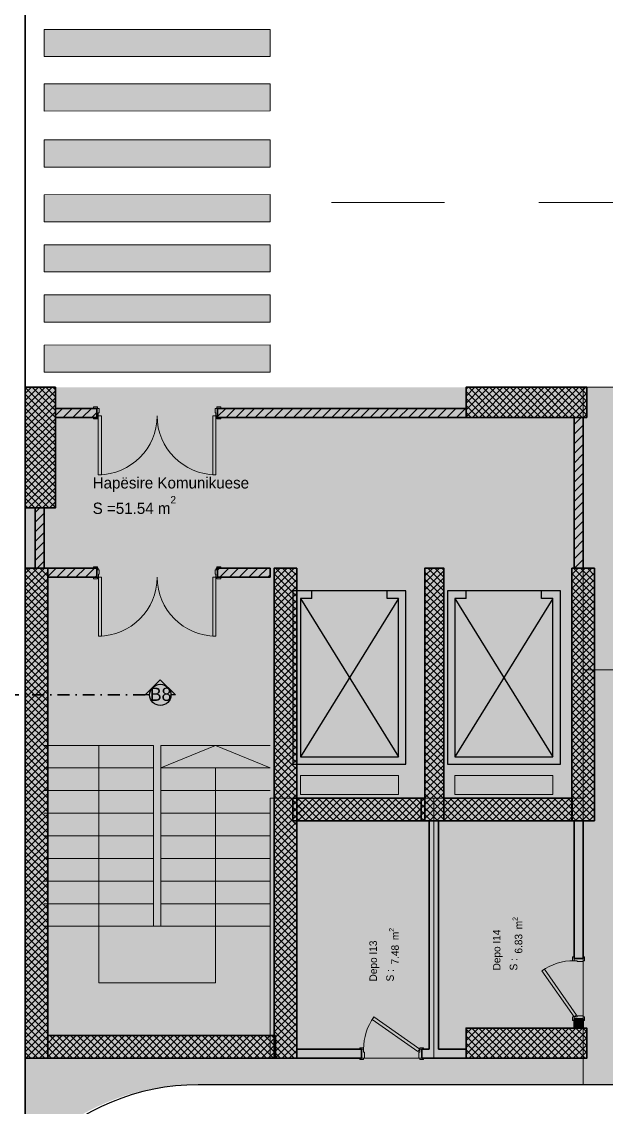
# Model space of a CAD drawing. Header units: millimetres. Extents: x 635850 to 824661, y -5878409 to -5774454.
# Drawn here: x 785758 to 793511, y -5807753 to -5793353 of the extents above; entities that cross this region are included whole.
import ezdxf
from ezdxf.enums import TextEntityAlignment as Align

# ---------------------------------------------------------------- set-up
doc = ezdxf.new("R2010")
doc.units = ezdxf.units.MM
doc.header["$MEASUREMENT"] = 0
doc.linetypes.add('A - Long Dashed', pattern=[2750, 1500, -1250])
doc.linetypes.add('Dot & Dashed', pattern=[335.138881, 158.75, -88.194444, 0, -88.194437])
for name, color, linetype in [('A - Ndertesa 9 test', 7, 'Continuous'), ('ARCHICAD Doors', 7, 'Continuous'), ('Marker - Section', 7, 'Continuous')]:
    doc.layers.add(name, color=color, linetype=linetype)
for name, color, linetype, lineweight in [('A - Ndertesa 9 test_Pen_No__1', 7, 'Continuous', 13), ('A - Ndertesa 9 test_Pen_No__101', 252, 'Continuous', 13), ('A - Ndertesa 9 test_Pen_No__11', 171, 'Continuous', 18), ('A - Ndertesa 9 test_Pen_No__22', 8, 'Continuous', 35), ('A - Ndertesa 9 test_Pen_No__42', 8, 'Continuous', 25), ('ARCHICAD Doors_Pen_No__142', 8, 'Continuous', 13), ('ARCHICAD Doors_Pen_No__22', 8, 'Continuous', 35), ('ARCHICAD Zone Stamps_Pen_No__101', 252, 'Continuous', 13)]:
    doc.layers.add(name, color=color, linetype=linetype, lineweight=lineweight)
for name, color, linetype, lineweight, true_color in [('A - Ndertesa 9 test_Pen_No__102', 7, 'Continuous', 13, 0xcccccc), ('A - Ndertesa 9 test_Pen_No__249', 7, 'Continuous', 13, 0xe8e8e8), ('A - Ndertesa 9 test_Pen_No__81', 7, 'Continuous', 20, 0x6a6a6a), ('A - Ndertesa 9 test_Pen_No__82', 7, 'Continuous', 20, 0xaaaaaa), ('A - Ndertesa 9 test_Pen_No__88', 7, 'Continuous', 20, 0xfd4435), ('A - Ndertesa 9 test_Pen_No__94', 7, 'Continuous', 13, 0xe4ad2c), ('ARCHICAD Doors_Pen_No__108', 7, 'Continuous', 13, 0xfd8379), ('Marker - Section_Pen_No__48', 7, 'Continuous', 25, 0xa80f02), ('Marker - Section_Pen_No__8', 7, 'Continuous', 35, 0xa80f02)]:
    doc.layers.add(name, color=color, linetype=linetype, lineweight=lineweight, true_color=true_color)
doc.styles.add('GENERATED_STYLE_1', font='GOTHIC.TTF')
pattern_1 = [(45, (664183.82, -5827429.525), (-63.63961, 63.63961), [])]
pattern_2 = [(45, (664183.82, -5827429.525), (-45.96194, 45.96194), []), (135, (664183.82, -5827429.525), (45.96194, 45.96194), [])]

# ---------------------------------------------------------------- blocks, each defined once
blk = doc.blocks.new('Parkingu I8__87', base_point=(794497, -5806128))
at = {"layer": 'A - Ndertesa 9 test_Pen_No__94', "linetype": 'Continuous', "lineweight": 0, "true_color": 0xffffff}
blk.add_hatch(color=7, dxfattribs=at).paths.add_polyline_path([(796029, -5801952), (793204, -5801952), (793204, -5807454), (796029, -5807454)])
at = {"layer": 'ARCHICAD Zone Stamps_Pen_No__101', "color": 252, "lineweight": 13, "insert": (794587, -5806418), "char_height": 150, "attachment_point": 1, "rotation": 90, "style": 'GENERATED_STYLE_1'}
blk.add_mtext('\\A1;{\\pql;\\pt0,5050;\\fCentury Gothic|b0|i0|c0|p34;15.54\\fCentury Gothic|b0|i0|c0|p34;\\A1{\\H.66x;\\S^  ;}\\fCentury Gothic|b0|i0|c0|p34; m\\fCentury Gothic|b0|i0|c0|p34;\\A1{\\H.66x;\\S2^  ;}}', dxfattribs=at)
at = {"layer": 'ARCHICAD Zone Stamps_Pen_No__101', "color": 252, "lineweight": 13, "style": 'GENERATED_STYLE_1'}
for tag, p in [('DUMMY_849', (794194, -5805557)), ('calculatedAreaCode', (794531, -5806755)), ('ROOM_NAME', (794194, -5806752))]:
    blk.add_attdef(tag, text='', height=150, rotation=90, dxfattribs=at).set_placement(p, align=Align.TOP_LEFT)
blk = doc.blocks.new('Parkingu I13__92', base_point=(796746, -5799133))
at = {"layer": 'A - Ndertesa 9 test_Pen_No__94', "linetype": 'Continuous', "lineweight": 0, "true_color": 0xffffff}
blk.add_hatch(color=7, dxfattribs=at).paths.add_polyline_path([(793204, -5801952), (799804, -5801952), (799804, -5798202), (793204, -5798202)])
at = {"layer": 'ARCHICAD Zone Stamps_Pen_No__101', "color": 252, "lineweight": 13, "insert": (796835, -5799380), "char_height": 150, "attachment_point": 1, "rotation": 90, "style": 'GENERATED_STYLE_1'}
blk.add_mtext('\\A1;{\\pql;\\pt0,5050;\\fCentury Gothic|b0|i0|c0|p34;24.75\\fCentury Gothic|b0|i0|c0|p34;\\A1{\\H.66x;\\S^  ;}\\fCentury Gothic|b0|i0|c0|p34; m\\fCentury Gothic|b0|i0|c0|p34;\\A1{\\H.66x;\\S2^  ;}}', dxfattribs=at)
at = {"layer": 'ARCHICAD Zone Stamps_Pen_No__101', "color": 252, "lineweight": 13, "style": 'GENERATED_STYLE_1'}
for tag, p in [('DUMMY_849', (796443, -5798519)), ('calculatedAreaCode', (796779, -5799803)), ('ROOM_NAME', (796443, -5799800))]:
    blk.add_attdef(tag, text='', height=150, rotation=90, dxfattribs=at).set_placement(p, align=Align.TOP_LEFT)
blk = doc.blocks.new('Depo I13__117', base_point=(790572, -5805705))
at = {"layer": 'A - Ndertesa 9 test_Pen_No__94', "linetype": 'Continuous', "lineweight": 0, "true_color": 0xffffff}
blk.add_hatch(color=7, dxfattribs=at).paths.add_polyline_path([(789054, -5807102), (791224, -5807102), (791224, -5803653), (789054, -5803653)])
at = {"layer": 'ARCHICAD Zone Stamps_Pen_No__101', "color": 252, "lineweight": 13, "insert": (790631, -5805859), "char_height": 100, "attachment_point": 1, "rotation": 90, "style": 'GENERATED_STYLE_1'}
blk.add_mtext('\\A1;{\\pql;\\pt0,5050;\\fCentury Gothic|b0|i0|c0|p34;7.48\\fCentury Gothic|b0|i0|c0|p34;\\A1{\\H.66x;\\S^  ;}\\fCentury Gothic|b0|i0|c0|p34; m\\fCentury Gothic|b0|i0|c0|p34;\\A1{\\H.66x;\\S2^  ;}}', dxfattribs=at)
at = {"layer": 'ARCHICAD Zone Stamps_Pen_No__101', "color": 252, "lineweight": 13, "style": 'GENERATED_STYLE_1'}
for tag, p in [('DUMMY_849', (790370, -5805363)), ('calculatedAreaCode', (790594, -5806084)), ('ROOM_NAME', (790370, -5806084))]:
    blk.add_attdef(tag, text='', height=100, rotation=90, dxfattribs=at).set_placement(p, align=Align.TOP_LEFT)
blk = doc.blocks.new('Depo I14__118', base_point=(792651, -5805682))
at = {"layer": 'A - Ndertesa 9 test_Pen_No__94', "linetype": 'Continuous', "lineweight": 0, "true_color": 0xffffff}
blk.add_hatch(color=7, dxfattribs=at).paths.add_polyline_path([(791224, -5807102), (793204, -5807102), (793204, -5803653), (791224, -5803653)])
at = {"layer": 'ARCHICAD Zone Stamps_Pen_No__101', "color": 252, "lineweight": 13, "insert": (792268, -5805714), "char_height": 100, "attachment_point": 1, "rotation": 90, "style": 'GENERATED_STYLE_1'}
blk.add_mtext('\\A1;{\\pql;\\pt0,5050;\\fCentury Gothic|b0|i0|c0|p34;6.83\\fCentury Gothic|b0|i0|c0|p34;\\A1{\\H.66x;\\S^  ;}\\fCentury Gothic|b0|i0|c0|p34; m\\fCentury Gothic|b0|i0|c0|p34;\\A1{\\H.66x;\\S2^  ;}}', dxfattribs=at)
at = {"layer": 'ARCHICAD Zone Stamps_Pen_No__101', "color": 252, "lineweight": 13, "style": 'GENERATED_STYLE_1'}
for tag, p in [('DUMMY_849', (792007, -5805218)), ('calculatedAreaCode', (792231, -5805938)), ('ROOM_NAME', (792007, -5805938))]:
    blk.add_attdef(tag, text='', height=100, rotation=90, dxfattribs=at).set_placement(p, align=Align.TOP_LEFT)
blk = doc.blocks.new('Slab_7', base_point=(785805, -5820250))
at = {"layer": 'A - Ndertesa 9 test_Pen_No__22', "color": 8, "linetype": 'Continuous', "lineweight": 35, "flags": 128}
blk.add_lwpolyline([(785805, -5820250), (785805, -5777848), (806004, -5776708), (808382, -5776709, -0.424657), (814554, -5782659), (814554, -5818983), (808604, -5819449), (807221, -5819557)], format="xyb", close=True, dxfattribs=at)
blk = doc.blocks.new('Wall_397', base_point=(786055, -5807102))
at = {"layer": 'A - Ndertesa 9 test_Pen_No__102', "linetype": 'Continuous', "lineweight": 0, "true_color": 0xcccccc}
blk.add_hatch(color=254, dxfattribs=at).paths.add_polyline_path([(786055, -5807102), (789054, -5807102), (789054, -5807102), (786105, -5807102), (786105, -5806852), (786105, -5807102), (786055, -5807102)])
at = {"layer": 'A - Ndertesa 9 test_Pen_No__22', "color": 8, "linetype": 'Continuous', "lineweight": 35, "flags": 128}
blk.add_lwpolyline([(786055, -5807102), (789054, -5807102)], dxfattribs=at)
blk = doc.blocks.new('Door 25_7')
at = {"layer": 'ARCHICAD Doors_Pen_No__142', "color": 8, "linetype": 'Continuous', "lineweight": 13}
for p, q in [((-260, 394), (-237, 427)), ((349, -33), (-260, 394)), ((-237, 427), (372, 0)), ((-372, 19), (-422, 19)), ((-422, 19), (-422, 0)), ((-422, 0), (-372, 0)), ((-372, 0), (-400, 0)), ((-400, 0), (-400, -120)), ((-372, 0), (-372, 19)), ((-372, -40), (-372, 0)), ((372, 0), (349, -33)), ((422, 19), (372, 19)), ((372, 19), (372, 0)), ((372, 0), (422, 0)), ((400, 0), (372, 0)), ((372, 0), (372, -40)), ((400, -120), (400, 0)), ((422, 0), (422, 19)), ((-372, -120), (-422, -120)), ((-422, -120), (-422, -139)), ((-422, -139), (-372, -139)), ((-400, -120), (-360, -120)), ((-360, -40), (-372, -40)), ((-372, -139), (-372, -120)), ((-360, -120), (-360, -40)), ((372, -40), (360, -40)), ((360, -40), (360, -120)), ((360, -120), (400, -120)), ((422, -120), (372, -120)), ((372, -120), (372, -139)), ((372, -139), (422, -139)), ((422, -139), (422, -120))]:
    blk.add_line(p, q, dxfattribs=at)
blk.add_arc((372, 0), 744, 145, 180, dxfattribs=at)
at = {"layer": 'ARCHICAD Doors_Pen_No__22', "color": 8, "linetype": 'Continuous', "lineweight": 35}
for p, q in [((-400, 0), (-422, 0)), ((-400, 0), (-422, 0)), ((-400, -120), (-400, 0)), ((-400, -120), (-400, 0)), ((400, -120), (400, 0)), ((400, -120), (400, 0)), ((400, 0), (422, 0)), ((400, 0), (422, 0)), ((-400, -120), (-422, -120)), ((-400, -120), (-422, -120)), ((400, -120), (422, -120)), ((400, -120), (422, -120))]:
    blk.add_line(p, q, dxfattribs=at)
blk = doc.blocks.new('Wall_401', base_point=(793204, -5803903))
at = {"layer": 'A - Ndertesa 9 test_Pen_No__102', "linetype": 'Continuous', "lineweight": 0, "true_color": 0xcccccc}
for points in [[(793204, -5803953), (793084, -5803953), (793084, -5805780), (793204, -5805780)], [(793084, -5806702), (793204, -5806702), (793204, -5806580), (793084, -5806580)]]:
    blk.add_hatch(color=254, dxfattribs=at).paths.add_polyline_path(points)
at = {"layer": 'A - Ndertesa 9 test_Pen_No__22', "color": 8, "linetype": 'Continuous', "lineweight": 35}
for p, q in [((793084, -5805780), (793084, -5805758)), ((793204, -5805780), (793084, -5805780)), ((793204, -5805780), (793204, -5805758)), ((793084, -5806580), (793084, -5806602)), ((793204, -5806580), (793084, -5806580)), ((793204, -5806580), (793204, -5806602))]:
    blk.add_line(p, q, dxfattribs=at)
at = {"layer": 'A - Ndertesa 9 test_Pen_No__22', "color": 8, "linetype": 'Continuous', "lineweight": 35, "flags": 128}
for points in [[(793084, -5803953), (793084, -5805780)], [(793204, -5805780), (793204, -5803953)], [(793084, -5806580), (793084, -5806702)], [(793204, -5806702), (793204, -5806580)], [(793204, -5807102), (793084, -5807102)]]:
    blk.add_lwpolyline(points, dxfattribs=at)
at = {"layer": 'ARCHICAD Doors', "color": 7, "linetype": 'Continuous', "lineweight": 13, "xscale": -1, "zscale": 1000, "rotation": 90}
blk.add_blockref('Door 25_7', (793084, -5806180), dxfattribs=at)
blk = doc.blocks.new('Wall_402', base_point=(793204, -5807102))
at = {"layer": 'A - Ndertesa 9 test_Pen_No__102', "linetype": 'Continuous', "lineweight": 0, "true_color": 0xcccccc}
for points in [[(789304, -5807102), (790264, -5807102), (790264, -5806982), (789405, -5806982), (789405, -5807102), (789304, -5807102)], [(791653, -5806982), (791064, -5806982), (791064, -5807102), (793084, -5807102), (791653, -5807102)]]:
    blk.add_hatch(color=254, dxfattribs=at).paths.add_polyline_path(points)
at = {"layer": 'A - Ndertesa 9 test_Pen_No__22', "color": 8, "linetype": 'Continuous', "lineweight": 35}
for p, q in [((790264, -5806982), (790242, -5806982)), ((790264, -5807102), (790264, -5806982)), ((791064, -5806982), (791086, -5806982)), ((791064, -5807102), (791064, -5806982)), ((790264, -5807102), (790242, -5807102)), ((791064, -5807102), (791086, -5807102))]:
    blk.add_line(p, q, dxfattribs=at)
at = {"layer": 'A - Ndertesa 9 test_Pen_No__22', "color": 8, "linetype": 'Continuous', "lineweight": 35, "flags": 128}
for points in [[(790264, -5806982), (789405, -5806982)], [(791164, -5806982), (791064, -5806982)], [(791653, -5806982), (791284, -5806982)], [(789304, -5807102), (789304, -5807102)], [(789304, -5807102), (790264, -5807102)], [(791064, -5807102), (793084, -5807102)]]:
    blk.add_lwpolyline(points, dxfattribs=at)
at = {"layer": 'ARCHICAD Doors', "color": 7, "linetype": 'Continuous', "lineweight": 13, "zscale": 1000, "rotation": 5.960907069587834e-05}
blk.add_blockref('Door 25_7', (790664, -5806982), dxfattribs=at)
blk = doc.blocks.new('Wall_403', base_point=(791164, -5807102))
at = {"layer": 'A - Ndertesa 9 test_Pen_No__102', "linetype": 'Continuous', "lineweight": 0, "true_color": 0xcccccc}
blk.add_hatch(color=254, dxfattribs=at).paths.add_polyline_path([(791284, -5803953), (791164, -5803953), (791164, -5806982), (791284, -5806982)])
at = {"layer": 'A - Ndertesa 9 test_Pen_No__22', "color": 8, "linetype": 'Continuous', "lineweight": 35, "flags": 128}
for points in [[(791164, -5803953), (791164, -5806982)], [(791284, -5806982), (791284, -5803953)]]:
    blk.add_lwpolyline(points, dxfattribs=at)
blk = doc.blocks.new('Wall_405', base_point=(786055, -5801052))
at = {"layer": 'A - Ndertesa 9 test_Pen_No__88', "linetype": 'Continuous', "lineweight": 20, "true_color": 0xfd4435}
h = blk.add_hatch(dxfattribs=at)
h.set_pattern_fill('Masonry_Block', color=20, style=0, pattern_type=2)
h.set_pattern_definition(pattern_1)
h.paths.add_polyline_path([(785935, -5799802), (785935, -5800602), (786055, -5800602), (786055, -5799802)])
at = {"layer": 'A - Ndertesa 9 test_Pen_No__22', "color": 8, "linetype": 'Continuous', "lineweight": 35, "flags": 128}
for points in [[(785935, -5799802), (785935, -5800602)], [(786055, -5800602), (786055, -5799802)]]:
    blk.add_lwpolyline(points, dxfattribs=at)
blk = doc.blocks.new('Metal Double Door 25_2')
at = {"layer": 'ARCHICAD Doors_Pen_No__108', "color": 11, "linetype": 'Continuous', "lineweight": 13, "true_color": 0xfd8379}
for p, q in [((-780, 780), (-780, 0)), ((-740, 780), (-780, 780)), ((-740, 0), (-740, 780)), ((740, 0), (740, 780)), ((740, 780), (780, 780)), ((780, 780), (780, 0)), ((-793, 39), (-843, 39)), ((-843, 39), (-843, 20)), ((-843, 20), (-793, 20)), ((-800, 20), (-843, 20)), ((-800, 20), (-843, 20)), ((-781, 20), (-800, 20)), ((-800, 20), (-800, 0)), ((-800, 0), (-800, 20)), ((-800, 0), (-800, 20)), ((-800, 0), (-781, 0)), ((-780, 0), (-800, 0)), ((-800, 0), (-800, -100)), ((-800, -100), (-800, 0)), ((-800, -100), (-800, 0)), ((-793, 20), (-793, 39)), ((-781, 0), (-781, 20)), ((-780, -40), (-780, 0)), ((-780, 0), (-740, 0)), ((780, 0), (740, 0)), ((800, 0), (780, 0)), ((780, 0), (780, -40)), ((800, 20), (781, 20)), ((781, 20), (781, 0)), ((781, 0), (800, 0)), ((843, 39), (793, 39)), ((793, 39), (793, 20)), ((793, 20), (843, 20)), ((800, 0), (800, 20)), ((800, 0), (800, 20)), ((800, 0), (800, 20)), ((800, 20), (843, 20)), ((800, 20), (843, 20)), ((800, -100), (800, 0)), ((800, -100), (800, 0)), ((800, -100), (800, 0)), ((843, 20), (843, 39)), ((-793, -100), (-843, -100)), ((-843, -100), (-843, -119)), ((-800, -100), (-843, -100)), ((-800, -100), (-843, -100)), ((-843, -119), (-793, -119)), ((-800, -100), (-768, -100)), ((-793, -119), (-793, -100)), ((-768, -40), (-780, -40)), ((-768, -100), (-768, -40)), ((780, -40), (768, -40)), ((768, -40), (768, -100)), ((768, -100), (800, -100)), ((843, -100), (793, -100)), ((793, -100), (793, -119)), ((793, -119), (843, -119)), ((800, -100), (843, -100)), ((800, -100), (843, -100)), ((843, -119), (843, -100))]:
    blk.add_line(p, q, dxfattribs=at)
for centre, start, end in [((-780, 0), 0, 90), ((780, 0), 90, 180)]:
    blk.add_arc(centre, 780, start, end, dxfattribs=at)
blk = doc.blocks.new('Wall_406', base_point=(786205, -5798602))
at = {"layer": 'A - Ndertesa 9 test_Pen_No__88', "linetype": 'Continuous', "lineweight": 20, "true_color": 0xfd4435}
h = blk.add_hatch(dxfattribs=at)
h.set_pattern_fill('Masonry_Block', color=20, style=0, pattern_type=2)
h.set_pattern_definition(pattern_1)
h.paths.add_polyline_path([(786205, -5798482), (786205, -5798602), (786754, -5798602), (786754, -5798482)])
h = blk.add_hatch(dxfattribs=at)
h.set_pattern_fill('Masonry_Block', color=20, style=0, pattern_type=2)
h.set_pattern_definition(pattern_1)
h.paths.add_polyline_path([(791653, -5798482), (788354, -5798482), (788354, -5798602), (791653, -5798602)])
at = {"layer": 'A - Ndertesa 9 test_Pen_No__22', "color": 8, "linetype": 'Continuous', "lineweight": 35}
for p, q in [((786754, -5798482), (786711, -5798482)), ((786754, -5798482), (786754, -5798582)), ((788354, -5798482), (788397, -5798482)), ((788354, -5798482), (788354, -5798582)), ((786754, -5798602), (786711, -5798602)), ((786754, -5798582), (786754, -5798602)), ((788354, -5798582), (788354, -5798602)), ((788354, -5798602), (788397, -5798602))]:
    blk.add_line(p, q, dxfattribs=at)
at = {"layer": 'A - Ndertesa 9 test_Pen_No__22', "color": 8, "linetype": 'Continuous', "lineweight": 35, "flags": 128}
for points in [[(786754, -5798482), (786205, -5798482)], [(791653, -5798482), (788354, -5798482)], [(786205, -5798602), (786754, -5798602)], [(788354, -5798602), (791653, -5798602)]]:
    blk.add_lwpolyline(points, dxfattribs=at)
at = {"layer": 'ARCHICAD Doors_Pen_No__108', "color": 11, "linetype": 'Continuous', "lineweight": 13, "true_color": 0xfd8379, "zscale": 1000, "rotation": 180}
blk.add_blockref('Metal Double Door 25_2', (787554, -5798582), dxfattribs=at)
blk = doc.blocks.new('Wall_407', base_point=(793204, -5800603))
at = {"layer": 'A - Ndertesa 9 test_Pen_No__88', "linetype": 'Continuous', "lineweight": 20, "true_color": 0xfd4435}
h = blk.add_hatch(dxfattribs=at)
h.set_pattern_fill('Masonry_Block', color=20, style=0, pattern_type=2)
h.set_pattern_definition(pattern_1)
h.paths.add_polyline_path([(793204, -5798602), (793084, -5798602), (793084, -5800603), (793204, -5800603)])
at = {"layer": 'A - Ndertesa 9 test_Pen_No__22', "color": 8, "linetype": 'Continuous', "lineweight": 35, "flags": 128}
for points in [[(793084, -5798602), (793084, -5800603)], [(793204, -5800603), (793204, -5798602)]]:
    blk.add_lwpolyline(points, dxfattribs=at)
blk = doc.blocks.new('Column_422', base_point=(786005, -5799002))
at = {"layer": 'A - Ndertesa 9 test_Pen_No__101', "linetype": 'Continuous', "lineweight": 13}
h = blk.add_hatch(dxfattribs=at)
h.set_pattern_fill('Concrete_Block', color=252, style=0, pattern_type=2)
h.set_pattern_definition(pattern_2)
h.paths.add_polyline_path([(785805, -5798202), (785805, -5799802), (786205, -5799802), (786205, -5798202)])
at = {"layer": 'A - Ndertesa 9 test_Pen_No__22', "color": 8, "linetype": 'Continuous', "lineweight": 35, "flags": 128}
blk.add_lwpolyline([(785805, -5798202), (786205, -5798202), (786205, -5799802), (785805, -5799802)], close=True, dxfattribs=at)
blk = doc.blocks.new('Column_423', base_point=(792453, -5798402))
at = {"layer": 'A - Ndertesa 9 test_Pen_No__101', "linetype": 'Continuous', "lineweight": 13}
h = blk.add_hatch(dxfattribs=at)
h.set_pattern_fill('Concrete_Block', color=252, style=0, pattern_type=2)
h.set_pattern_definition(pattern_2)
h.paths.add_polyline_path([(791653, -5798602), (793253, -5798602), (793253, -5798202), (791653, -5798202)])
at = {"layer": 'A - Ndertesa 9 test_Pen_No__22', "color": 8, "linetype": 'Continuous', "lineweight": 35, "flags": 128}
blk.add_lwpolyline([(791653, -5798602), (791653, -5798202), (793253, -5798202), (793253, -5798602)], close=True, dxfattribs=at)
blk = doc.blocks.new('Column_430', base_point=(792453, -5806902))
at = {"layer": 'A - Ndertesa 9 test_Pen_No__101', "linetype": 'Continuous', "lineweight": 13}
h = blk.add_hatch(dxfattribs=at)
h.set_pattern_fill('Concrete_Block', color=252, style=0, pattern_type=2)
h.set_pattern_definition(pattern_2)
h.paths.add_polyline_path([(791653, -5807102), (793253, -5807102), (793253, -5806702), (791653, -5806702)])
at = {"layer": 'A - Ndertesa 9 test_Pen_No__22', "color": 8, "linetype": 'Continuous', "lineweight": 35, "flags": 128}
blk.add_lwpolyline([(791653, -5807102), (791653, -5806702), (793253, -5806702), (793253, -5807102)], close=True, dxfattribs=at)
blk = doc.blocks.new('Column_455', base_point=(787614, -5806952))
at = {"layer": 'A - Ndertesa 9 test_Pen_No__101', "linetype": 'Continuous', "lineweight": 13}
h = blk.add_hatch(dxfattribs=at)
h.set_pattern_fill('Concrete_Block', color=252, style=0, pattern_type=2)
h.set_pattern_definition(pattern_2)
h.paths.add_polyline_path([(789123, -5807102), (789123, -5806802), (786105, -5806802), (786105, -5807102)])
at = {"layer": 'A - Ndertesa 9 test_Pen_No__22', "color": 8, "linetype": 'Continuous', "lineweight": 35, "flags": 128}
blk.add_lwpolyline([(789123, -5807102), (789123, -5806802), (786105, -5806802), (786105, -5807102)], close=True, dxfattribs=at)
blk = doc.blocks.new('Column_463', base_point=(786005, -5799002))
at = {"layer": 'A - Ndertesa 9 test_Pen_No__101', "linetype": 'Continuous', "lineweight": 13}
h = blk.add_hatch(dxfattribs=at)
h.set_pattern_fill('Concrete_Block', color=252, style=0, pattern_type=2)
h.set_pattern_definition(pattern_2)
h.paths.add_polyline_path([(785805, -5798202), (785805, -5799802), (786205, -5799802), (786205, -5798202)])
at = {"layer": 'A - Ndertesa 9 test_Pen_No__22', "color": 8, "linetype": 'Continuous', "lineweight": 35, "flags": 128}
blk.add_lwpolyline([(785805, -5798202), (786205, -5798202), (786205, -5799802), (785805, -5799802)], close=True, dxfattribs=at)
blk = doc.blocks.new('Column_465', base_point=(786005, -5799002))
at = {"layer": 'A - Ndertesa 9 test_Pen_No__101', "linetype": 'Continuous', "lineweight": 13}
h = blk.add_hatch(dxfattribs=at)
h.set_pattern_fill('Concrete_Block', color=252, style=0, pattern_type=2)
h.set_pattern_definition(pattern_2)
h.paths.add_polyline_path([(785805, -5798202), (785805, -5799802), (786205, -5799802), (786205, -5798202)])
at = {"layer": 'A - Ndertesa 9 test_Pen_No__22', "color": 8, "linetype": 'Continuous', "lineweight": 35, "flags": 128}
blk.add_lwpolyline([(785805, -5798202), (786205, -5798202), (786205, -5799802), (785805, -5799802)], close=True, dxfattribs=at)
blk = doc.blocks.new('Column_473', base_point=(793205, -5802278))
at = {"layer": 'A - Ndertesa 9 test_Pen_No__101', "linetype": 'Continuous', "lineweight": 13}
h = blk.add_hatch(dxfattribs=at)
h.set_pattern_fill('Concrete_Block', color=252, style=0, pattern_type=2)
h.set_pattern_definition(pattern_2)
h.paths.add_polyline_path([(793355, -5803953), (793355, -5800603), (793055, -5800603), (793055, -5803953)])
at = {"layer": 'A - Ndertesa 9 test_Pen_No__22', "color": 8, "linetype": 'Continuous', "lineweight": 35, "flags": 128}
blk.add_lwpolyline([(793355, -5803953), (793055, -5803953), (793055, -5800603), (793355, -5800603)], close=True, dxfattribs=at)
blk = doc.blocks.new('Metal Double Door 25_3')
at = {"layer": 'ARCHICAD Doors_Pen_No__108', "color": 11, "linetype": 'Continuous', "lineweight": 13, "true_color": 0xfd8379}
for p, q in [((-780, 780), (-780, 0)), ((-740, 780), (-780, 780)), ((-740, 0), (-740, 780)), ((740, 0), (740, 780)), ((740, 780), (780, 780)), ((780, 780), (780, 0)), ((-843, 0), (-843, 19)), ((-843, 19), (-793, 19)), ((-793, 0), (-843, 0)), ((-800, 0), (-843, 0)), ((-800, 0), (-843, 0)), ((-780, 0), (-800, 0)), ((-800, 0), (-800, -100)), ((-800, 0), (-800, -100)), ((-800, 0), (-800, -100)), ((-793, 19), (-793, 0)), ((-780, -40), (-780, 0)), ((-780, 0), (-740, 0)), ((780, 0), (740, 0)), ((800, 0), (780, 0)), ((780, 0), (780, -40)), ((793, 19), (843, 19)), ((793, 0), (793, 19)), ((843, 0), (793, 0)), ((800, -100), (800, 0)), ((800, 0), (800, -100)), ((800, 0), (800, -100)), ((800, 0), (843, 0)), ((800, 0), (843, 0)), ((843, 19), (843, 0)), ((-843, -139), (-843, -120)), ((-843, -120), (-793, -120)), ((-800, -120), (-843, -120)), ((-800, -120), (-843, -120)), ((-793, -139), (-843, -139)), ((-800, -120), (-800, -100)), ((-800, -100), (-781, -100)), ((-800, -100), (-768, -100)), ((-800, -100), (-800, -120)), ((-800, -100), (-800, -120)), ((-781, -120), (-800, -120)), ((-793, -120), (-793, -139)), ((-781, -100), (-781, -120)), ((-768, -40), (-780, -40)), ((-768, -100), (-768, -40)), ((780, -40), (768, -40)), ((768, -40), (768, -100)), ((768, -100), (800, -100)), ((781, -120), (781, -100)), ((781, -100), (800, -100)), ((800, -120), (781, -120)), ((793, -120), (843, -120)), ((793, -139), (793, -120)), ((843, -139), (793, -139)), ((800, -100), (800, -120)), ((800, -100), (800, -120)), ((800, -100), (800, -120)), ((800, -120), (843, -120)), ((800, -120), (843, -120)), ((843, -120), (843, -139))]:
    blk.add_line(p, q, dxfattribs=at)
for centre, start, end in [((-780, 0), 0, 90), ((780, 0), 90, 180)]:
    blk.add_arc(centre, 780, start, end, dxfattribs=at)
blk = doc.blocks.new('Wall_441', base_point=(789054, -5800602))
at = {"layer": 'A - Ndertesa 9 test_Pen_No__88', "linetype": 'Continuous', "lineweight": 20, "true_color": 0xfd4435}
h = blk.add_hatch(dxfattribs=at)
h.set_pattern_fill('Masonry_Block', color=20, style=0, pattern_type=2)
h.set_pattern_definition(pattern_1)
h.paths.add_polyline_path([(786105, -5800602), (786105, -5800722), (786754, -5800722), (786754, -5800602)])
h = blk.add_hatch(dxfattribs=at)
h.set_pattern_fill('Masonry_Block', color=20, style=0, pattern_type=2)
h.set_pattern_definition(pattern_1)
h.paths.add_polyline_path([(788354, -5800722), (789054, -5800722), (789054, -5800602), (788354, -5800602)])
at = {"layer": 'A - Ndertesa 9 test_Pen_No__22', "color": 8, "linetype": 'Continuous', "lineweight": 35}
for p, q in [((786754, -5800602), (786711, -5800602)), ((786754, -5800622), (786754, -5800602)), ((786754, -5800722), (786754, -5800622)), ((788354, -5800602), (788397, -5800602)), ((788354, -5800622), (788354, -5800602)), ((788354, -5800722), (788354, -5800622)), ((786754, -5800722), (786711, -5800722)), ((788354, -5800722), (788397, -5800722))]:
    blk.add_line(p, q, dxfattribs=at)
at = {"layer": 'A - Ndertesa 9 test_Pen_No__22', "color": 8, "linetype": 'Continuous', "lineweight": 35, "flags": 128}
for points in [[(786754, -5800602), (786105, -5800602)], [(789054, -5800602), (788354, -5800602)], [(789054, -5800722), (789054, -5800602)], [(786105, -5800722), (786754, -5800722)], [(788354, -5800722), (789054, -5800722)]]:
    blk.add_lwpolyline(points, dxfattribs=at)
at = {"layer": 'ARCHICAD Doors_Pen_No__108', "color": 11, "linetype": 'Continuous', "lineweight": 13, "true_color": 0xfd8379, "xscale": -1, "zscale": 1000, "rotation": 180}
blk.add_blockref('Metal Double Door 25_3', (787554, -5800722), dxfattribs=at)
blk = doc.blocks.new('Column_555', base_point=(785955, -5803852))
at = {"layer": 'A - Ndertesa 9 test_Pen_No__101', "linetype": 'Continuous', "lineweight": 13}
h = blk.add_hatch(dxfattribs=at)
h.set_pattern_fill('Concrete_Block', color=252, style=0, pattern_type=2)
h.set_pattern_definition(pattern_2)
h.paths.add_polyline_path([(786105, -5807102), (786105, -5800602), (785805, -5800602), (785805, -5807102)])
at = {"layer": 'A - Ndertesa 9 test_Pen_No__22', "color": 8, "linetype": 'Continuous', "lineweight": 35, "flags": 128}
blk.add_lwpolyline([(786105, -5807102), (785805, -5807102), (785805, -5800602), (786105, -5800602)], close=True, dxfattribs=at)
blk = doc.blocks.new('Column_556', base_point=(790204, -5803803))
at = {"layer": 'A - Ndertesa 9 test_Pen_No__101', "linetype": 'Continuous', "lineweight": 13}
h = blk.add_hatch(dxfattribs=at)
h.set_pattern_fill('Concrete_Block', color=252, style=0, pattern_type=2)
h.set_pattern_definition(pattern_2)
h.paths.add_polyline_path([(791054, -5803653), (789354, -5803653), (789354, -5803953), (791054, -5803953)])
at = {"layer": 'A - Ndertesa 9 test_Pen_No__22', "color": 8, "linetype": 'Continuous', "lineweight": 35, "flags": 128}
blk.add_lwpolyline([(791054, -5803653), (791054, -5803953), (789354, -5803953), (789354, -5803653)], close=True, dxfattribs=at)
blk = doc.blocks.new('Column_557', base_point=(785955, -5803852))
at = {"layer": 'A - Ndertesa 9 test_Pen_No__101', "linetype": 'Continuous', "lineweight": 13}
h = blk.add_hatch(dxfattribs=at)
h.set_pattern_fill('Concrete_Block', color=252, style=0, pattern_type=2)
h.set_pattern_definition(pattern_2)
h.paths.add_polyline_path([(786105, -5807102), (786105, -5800602), (785805, -5800602), (785805, -5807102)])
at = {"layer": 'A - Ndertesa 9 test_Pen_No__22', "color": 8, "linetype": 'Continuous', "lineweight": 35, "flags": 128}
blk.add_lwpolyline([(786105, -5807102), (785805, -5807102), (785805, -5800602), (786105, -5800602)], close=True, dxfattribs=at)
blk = doc.blocks.new('Column_558', base_point=(790255, -5803803))
at = {"layer": 'A - Ndertesa 9 test_Pen_No__101', "linetype": 'Continuous', "lineweight": 13}
h = blk.add_hatch(dxfattribs=at)
h.set_pattern_fill('Concrete_Block', color=252, style=0, pattern_type=2)
h.set_pattern_definition(pattern_2)
h.paths.add_polyline_path([(791105, -5803653), (789405, -5803653), (789405, -5803953), (791105, -5803953)])
at = {"layer": 'A - Ndertesa 9 test_Pen_No__22', "color": 8, "linetype": 'Continuous', "lineweight": 35, "flags": 128}
blk.add_lwpolyline([(791105, -5803653), (791105, -5803953), (789405, -5803953), (789405, -5803653)], close=True, dxfattribs=at)
blk = doc.blocks.new('Column_559', base_point=(789255, -5803852))
at = {"layer": 'A - Ndertesa 9 test_Pen_No__101', "linetype": 'Continuous', "lineweight": 13}
h = blk.add_hatch(dxfattribs=at)
h.set_pattern_fill('Concrete_Block', color=252, style=0, pattern_type=2)
h.set_pattern_definition(pattern_2)
h.paths.add_polyline_path([(789405, -5807102), (789405, -5800602), (789105, -5800602), (789105, -5807102)])
at = {"layer": 'A - Ndertesa 9 test_Pen_No__22', "color": 8, "linetype": 'Continuous', "lineweight": 35, "flags": 128}
blk.add_lwpolyline([(789405, -5807102), (789105, -5807102), (789105, -5800602), (789405, -5800602)], close=True, dxfattribs=at)
blk = doc.blocks.new('Column_560', base_point=(791230, -5802278))
at = {"layer": 'A - Ndertesa 9 test_Pen_No__101', "linetype": 'Continuous', "lineweight": 13}
h = blk.add_hatch(dxfattribs=at)
h.set_pattern_fill('Concrete_Block', color=252, style=0, pattern_type=2)
h.set_pattern_definition(pattern_2)
h.paths.add_polyline_path([(791355, -5803953), (791355, -5800602), (791105, -5800602), (791105, -5803953)])
at = {"layer": 'A - Ndertesa 9 test_Pen_No__22', "color": 8, "linetype": 'Continuous', "lineweight": 35, "flags": 128}
blk.add_lwpolyline([(791355, -5803953), (791105, -5803953), (791105, -5800602), (791355, -5800602)], close=True, dxfattribs=at)
blk = doc.blocks.new('Column_561', base_point=(792207, -5803803))
at = {"layer": 'A - Ndertesa 9 test_Pen_No__101', "linetype": 'Continuous', "lineweight": 13}
h = blk.add_hatch(dxfattribs=at)
h.set_pattern_fill('Concrete_Block', color=252, style=0, pattern_type=2)
h.set_pattern_definition(pattern_2)
h.paths.add_polyline_path([(791355, -5803953), (793060, -5803953), (793060, -5803653), (791355, -5803653)])
at = {"layer": 'A - Ndertesa 9 test_Pen_No__22', "color": 8, "linetype": 'Continuous', "lineweight": 35, "flags": 128}
blk.add_lwpolyline([(791355, -5803953), (791355, -5803653), (793060, -5803653), (793060, -5803953)], close=True, dxfattribs=at)
blk = doc.blocks.new('Cutting Plane_15', base_point=(787596, -5802282))
at = {"layer": 'Marker - Section_Pen_No__48', "color": 14, "linetype": 'Continuous', "lineweight": 25, "true_color": 0xa80f02}
for p, q in [((787396, -5802282), (787596, -5802082)), ((787596, -5802082), (787796, -5802282)), ((787454, -5802282), (787396, -5802282)), ((787796, -5802282), (787737, -5802282))]:
    blk.add_line(p, q, dxfattribs=at)
blk.add_circle((787596, -5802282), 141, dxfattribs=at)
at = {"layer": 'Marker - Section_Pen_No__8', "color": 14, "linetype": 'Dot & Dashed', "lineweight": 35, "true_color": 0xa80f02}
blk.add_line((787396, -5802282), (749757, -5802282), dxfattribs=at)
at = {"layer": 'Marker - Section_Pen_No__48', "color": 14, "lineweight": 25, "true_color": 0xa80f02, "insert": (787457, -5802364), "char_height": 175, "attachment_point": 7, "style": 'GENERATED_STYLE_1'}
blk.add_mtext('\\A1;{\\pql;\\pt0;\\fCentury Gothic|b0|i0|c0|p34;B8}', dxfattribs=at)

msp = doc.modelspace()

# ---------------------------------------------------------------- hatches: boundary and pattern name
at = {"layer": 'A - Ndertesa 9 test_Pen_No__1', "linetype": 'Continuous', "lineweight": 0, "true_color": 0xffffff}
for points in [[(786053.6, -5793816.8), (789053.6, -5793816.1), (789053.6, -5793455.5), (786053.6, -5793456.2)], [(786053.7, -5794538), (789053.8, -5794537.3), (789053.6, -5794176.7), (786053.7, -5794177.4)], [(786053.8, -5795282.4), (789053.9, -5795281.6), (789053.9, -5794921.2), (786053.7, -5794921.8)], [(786053.8, -5796008.7), (789054.2, -5796008.1), (789054.1, -5795647.4), (786053.8, -5795648.2)], [(786053.9, -5796673.2), (789054.4, -5796672.6), (789054.3, -5796311.9), (786053.9, -5796312.7)], [(786054, -5797337.7), (789054.5, -5797337.1), (789054.4, -5796976.4), (786053.9, -5796977.2)], [(786054.1, -5798002.2), (789054.6, -5798001.6), (789054.5, -5797641), (786054, -5797641.7)]]:
    msp.add_hatch(color=7, dxfattribs=at).paths.add_polyline_path(points)
at = {"layer": 'A - Ndertesa 9 test_Pen_No__101', "linetype": 'Continuous', "lineweight": 0, "true_color": 0xe5e5e5}
for points in [[(790754.2, -5803353.1), (789454.2, -5803353.1), (789454.2, -5803603.1), (790754.2, -5803603.1)], [(792804.2, -5803353.1), (791504.2, -5803353.1), (791504.2, -5803603.1), (792804.2, -5803603.1)]]:
    msp.add_hatch(color=254, dxfattribs=at).paths.add_polyline_path(points)
at = {"layer": 'A - Ndertesa 9 test_Pen_No__102', "linetype": 'Continuous', "lineweight": 0, "true_color": 0x333333}
for points in [[(785805, -5807102.2), (785805, -5808452.2), (785924.8, -5808332.5, -0.1989124), (788046.1, -5807453.8), (788127.2, -5807453.8), (793204.2, -5807453.8), (799504.2, -5807453.8, 0.4142136), (799804.2, -5807153.8), (799804.2, -5798202.2), (793204.2, -5798202.2), (793204.2, -5803903.2), (789304.2, -5803903.2), (789304.2, -5803903.2), (789304.2, -5807102.2), (788127.2, -5807102.2)], [(793204.2, -5798202.2), (785805, -5798202.2), (785805, -5807102.3), (789054.2, -5807102.2), (789054.2, -5803653.1), (793204.2, -5803653.2)]]:
    msp.add_hatch(color=250, dxfattribs=at).paths.add_polyline_path(points)

# ---------------------------------------------------------------- linework, layer by layer
at = {"layer": 'A - Ndertesa 9 test', "color": 7, "linetype": 'Continuous', "lineweight": 0, "true_color": 0xffffff, "flags": 128}
for points in [[(793204.2, -5801952.2), (799804.2, -5801952.2), (799804.2, -5798202.2), (793204.2, -5798202.2)], [(796029.2, -5801952.2), (793204.2, -5801952.2), (793204.2, -5807453.8), (796029.2, -5807453.8)], [(789054.2, -5807102.2), (791224.2, -5807102.2), (791224.2, -5803653.1), (789054.2, -5803653.1)], [(791224.2, -5807102.2), (793204.2, -5807102.2), (793204.2, -5803653.2), (791224.2, -5803653.2)]]:
    msp.add_lwpolyline(points, close=True, dxfattribs=at)
at = {"layer": 'A - Ndertesa 9 test_Pen_No__101', "color": 252, "linetype": 'Continuous', "lineweight": 13, "flags": 128}
for points in [[(790754.2, -5803353.1), (789454.2, -5803353.1), (789454.2, -5803603.1), (790754.2, -5803603.1)], [(792804.2, -5803353.1), (791504.2, -5803353.1), (791504.2, -5803603.1), (792804.2, -5803603.1)]]:
    msp.add_lwpolyline(points, close=True, dxfattribs=at)
at = {"layer": 'A - Ndertesa 9 test_Pen_No__102', "color": 254, "linetype": 'Continuous', "lineweight": 13, "true_color": 0xcccccc, "flags": 128}
for points in [[(786053.6, -5793816.8), (789053.6, -5793816.1), (789053.6, -5793455.5), (786053.6, -5793456.2)], [(786053.7, -5794538), (789053.8, -5794537.3), (789053.6, -5794176.7), (786053.7, -5794177.4)], [(786053.8, -5795282.4), (789053.9, -5795281.6), (789053.9, -5794921.2), (786053.7, -5794921.8)], [(786053.8, -5796008.7), (789054.2, -5796008.1), (789054.1, -5795647.4), (786053.8, -5795648.2)], [(786053.9, -5796673.2), (789054.4, -5796672.6), (789054.3, -5796311.9), (786053.9, -5796312.7)], [(786054, -5797337.7), (789054.5, -5797337.1), (789054.4, -5796976.4), (786053.9, -5796977.2)], [(786054.1, -5798002.2), (789054.6, -5798001.6), (789054.5, -5797641), (786054, -5797641.7)]]:
    msp.add_lwpolyline(points, close=True, dxfattribs=at)
at = {"layer": 'A - Ndertesa 9 test_Pen_No__11', "color": 171, "linetype": 'Continuous', "lineweight": 18, "flags": 128}
for points in [[(786054.2, -5802952.4), (787504.2, -5802952.3), (787504.3, -5803252.3)], [(786779.2, -5802952.3), (786779.4, -5806102.3), (788329.4, -5806102.2), (788329.3, -5803252.2), (789054.3, -5803252.2), (788329.2, -5802952.2), (787604.3, -5803252.3)], [(789054.2, -5802952.2), (787604.2, -5802952.3), (787604.3, -5803252.3)], [(786054.3, -5803252.4), (787504.3, -5803252.3), (787504.3, -5803552.3)], [(789054.3, -5803252.2), (787604.3, -5803252.3), (787604.3, -5803552.3)], [(786054.3, -5803552.4), (787504.3, -5803552.3), (787504.3, -5803852.3)], [(789054.3, -5803552.2), (787604.3, -5803552.3), (787604.3, -5803852.3)], [(786054.3, -5803852.4), (787504.3, -5803852.3), (787504.3, -5804152.3)], [(789054.3, -5803852.2), (787604.3, -5803852.3), (787604.3, -5804152.3)], [(786054.3, -5804152.4), (787504.3, -5804152.3), (787504.3, -5804452.3)], [(789054.3, -5804152.2), (787604.3, -5804152.3), (787604.3, -5804452.3)], [(786054.3, -5804452.4), (787504.3, -5804452.3), (787504.4, -5804752.3)], [(789054.3, -5804452.2), (787604.3, -5804452.3), (787604.4, -5804752.3)], [(786054.4, -5804752.4), (787504.4, -5804752.3), (787504.4, -5805052.3)], [(789054.4, -5804752.2), (787604.4, -5804752.3), (787604.4, -5805052.3)], [(786054.4, -5805052.4), (787504.4, -5805052.3), (787504.4, -5805352.3)], [(789054.4, -5805052.2), (787604.4, -5805052.3), (787604.4, -5805352.3)], [(786054.4, -5805352.4), (789054.4, -5805352.2)]]:
    msp.add_lwpolyline(points, dxfattribs=at)
at = {"layer": 'A - Ndertesa 9 test_Pen_No__249', "color": 254, "linetype": 'A - Long Dashed', "lineweight": 13, "true_color": 0xe8e8e8, "flags": 128}
msp.add_lwpolyline([(789867.4, -5795751.4), (798954.2, -5795751.4, 0.4142136), (802304.2, -5792401.4), (802304.2, -5783508.5, 0.4142136), (798954.2, -5780158.5), (793674.7, -5780158.5), (785805, -5780601.3)], format="xyb", dxfattribs=at)
at = {"layer": 'A - Ndertesa 9 test_Pen_No__42', "color": 8, "linetype": 'Continuous', "lineweight": 25, "flags": 128}
msp.add_lwpolyline([(799854.2, -5798202.2), (799854.2, -5807154.6, -0.4142136), (799554.2, -5807454.6), (788096.1, -5807454.6, 0.1989124), (785974.8, -5808333.2), (785855, -5808453)], format="xyb", dxfattribs=at)
for points in [[(790854.2, -5800903.1), (789354.2, -5800903.1), (789354.2, -5803203.1), (790854.2, -5803203.1)], [(792904.2, -5800903.1), (791404.2, -5800903.1), (791404.2, -5803203.1), (792904.2, -5803203.1)]]:
    msp.add_lwpolyline(points, close=True, dxfattribs=at)
for points in [[(789604.2, -5801003.1), (789604.2, -5800903.1)], [(790604.2, -5801003.1), (790604.2, -5800903.1)], [(791654.2, -5801003.1), (791654.2, -5800903.1)], [(792654.2, -5801003.1), (792654.2, -5800903.1)], [(789604.2, -5801003.1), (789454.2, -5801003.1), (789454.2, -5803103.1), (790754.2, -5803103.1), (790754.2, -5801003.1), (790604.2, -5801003.1)], [(790754.2, -5801003.1), (789454.2, -5803103.1)], [(789454.2, -5801003.1), (790754.2, -5803103.1)], [(791654.2, -5801003.1), (791504.2, -5801003.1), (791504.2, -5803103.1), (792804.2, -5803103.1), (792804.2, -5801003.1), (792654.2, -5801003.1)], [(792804.2, -5801003.1), (791504.2, -5803103.1)], [(791504.2, -5801003.1), (792804.2, -5803103.1)]]:
    msp.add_lwpolyline(points, dxfattribs=at)
at = {"layer": 'A - Ndertesa 9 test_Pen_No__82', "color": 253, "linetype": 'Continuous', "lineweight": 20, "true_color": 0xaaaaaa, "flags": 128}
for points in [[(793204.2, -5798202.2), (799854.2, -5798202.2)], [(793204.2, -5801952.2), (799854.2, -5801952.2)]]:
    msp.add_lwpolyline(points, dxfattribs=at)

# ---------------------------------------------------------------- block references
at = {"layer": 'A - Ndertesa 9 test', "color": 8, "linetype": 'Continuous', "lineweight": 35}
msp.add_blockref('Slab_7', (785805, -5820249.9), dxfattribs=at)
at = {"layer": 'A - Ndertesa 9 test', "color": 8, "lineweight": 35}
for name, p in [('Column_422', (786005, -5799002.2)), ('Column_463', (786005, -5799002.2)), ('Column_465', (786005, -5799002.2)), ('Column_423', (792452.7, -5798402.2)), ('Wall_406', (786205, -5798602.2)), ('Wall_407', (793204.2, -5800603.2)), ('Wall_405', (786055.1, -5801052.2)), ('Column_555', (785955, -5803852.2)), ('Column_557', (785955, -5803852.2)), ('Wall_441', (789054.3, -5800602.2)), ('Column_559', (789255, -5803852.2)), ('Column_560', (791230, -5802277.7)), ('Column_473', (793205, -5802278.1)), ('Column_556', (790204.3, -5803803.1)), ('Column_558', (790255, -5803803.1)), ('Column_561', (792207.4, -5803803.1)), ('Wall_403', (791164.2, -5807102.2)), ('Wall_401', (793204.2, -5803903.2)), ('Wall_402', (793204.2, -5807102.2)), ('Column_430', (792452.7, -5806902.2)), ('Wall_397', (786055, -5807102.2)), ('Column_455', (787613.8, -5806952.2))]:
    msp.add_blockref(name, p, dxfattribs=at)
at = {"layer": 'A - Ndertesa 9 test', "color": 252, "linetype": 'Continuous', "lineweight": 13}
for name, p, values in [('Parkingu I13__92', (796745.6, -5799133), {'ROOM_NAME': 'Parkingu I13', 'calculatedAreaCode': 'S : '}), ('Parkingu I8__87', (794497.2, -5806128.4), {'ROOM_NAME': 'Parkingu I8', 'calculatedAreaCode': 'S : '}), ('Depo I13__117', (790571.6, -5805705), {'ROOM_NAME': 'Depo I13', 'calculatedAreaCode': 'S : '}), ('Depo I14__118', (792651.2, -5805682.1), {'ROOM_NAME': 'Depo I14', 'calculatedAreaCode': 'S : '})]:
    msp.add_blockref(name, p, dxfattribs=at).add_auto_attribs(values)
at = {"layer": 'Marker - Section', "color": 14, "lineweight": 35, "true_color": 0xa80f02}
msp.add_blockref('Cutting Plane_15', (787595.9, -5802282.4), dxfattribs=at)

# ---------------------------------------------------------------- texts
at = {"layer": 'A - Ndertesa 9 test_Pen_No__81', "color": 251, "lineweight": 20, "true_color": 0x6a6a6a, "insert": (786699.4, -5799884.7), "char_height": 150, "attachment_point": 7, "style": 'GENERATED_STYLE_1'}
msp.add_mtext('{\\fCentury Gothic|b0|i0|c0|p34;Hapësire Komunikuese^MS =51.54 m{\\H0.66x;\\S2^  ;}}', dxfattribs=at)

doc.saveas('drawing.dxf')
